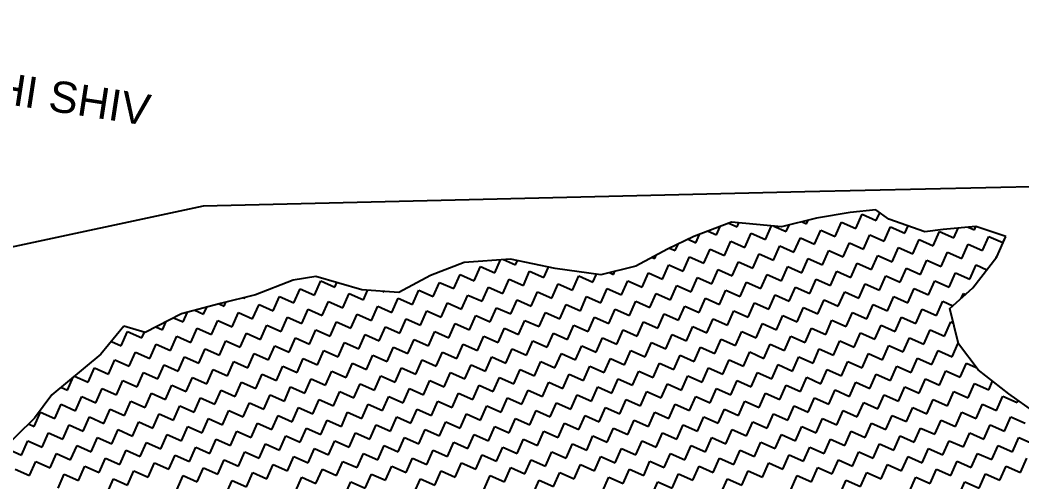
# Model space of a CAD drawing. Header units: metres. Extents: x 279553 to 281500, y 2029848 to 2031565.
# Drawn here: x 280305.1 to 280711.2, y 2031307.5 to 2031494.6 of the extents above; entities that cross this region are included whole.
import ezdxf

# ---------------------------------------------------------------- set-up
doc = ezdxf.new("R2010")
doc.units = ezdxf.units.M
doc.header["$MEASUREMENT"] = 0
for name, color, linetype in [('POLY_HATCH', 12, 'Continuous'), ('TEXT_MAPOUT', 7, 'Continuous'), ('V_BOUND_LINE', 7, 'Continuous')]:
    doc.layers.add(name, color=color, linetype=linetype)
doc.styles.get("Standard").update_dxf_attribs({"font": 'arial.ttf'})

msp = doc.modelspace()

# ---------------------------------------------------------------- linework, layer by layer
at = {"layer": 'POLY_HATCH'}
for p, q in [((280651.95, 2031417.69), (280641.65, 2031416.65)), ((280657.29, 2031413.91), (280651.95, 2031417.69)), ((280627.96, 2031414.3), (280613.75, 2031410.78)), ((280641.65, 2031416.65), (280627.96, 2031414.3)), ((280671.9, 2031408.82), (280657.29, 2031413.91)), ((280593.55, 2031412.74), (280578.3, 2031406.88)), ((280613.75, 2031410.78), (280593.55, 2031412.74)), ((280679.33, 2031409.74), (280671.9, 2031408.82)), ((280692.49, 2031410.91), (280679.33, 2031409.74)), ((280704.75, 2031406.87), (280692.49, 2031410.91)), ((280578.3, 2031406.88), (280567.61, 2031401.8)), ((280701.1, 2031398.66), (280704.75, 2031406.87)), ((280567.61, 2031401.8), (280554.7, 2031394.89)), ((280503.99, 2031397.76), (280485.09, 2031396.33)), ((280521.98, 2031393.98), (280503.99, 2031397.76)), ((280691.33, 2031386.15), (280701.1, 2031398.66)), ((280485.09, 2031396.33), (280471.53, 2031391.12)), ((280540.5, 2031391.38), (280521.98, 2031393.98)), ((280554.7, 2031394.89), (280540.5, 2031391.38)), ((280415.87, 2031389.17), (280400.62, 2031383.31)), ((280424.99, 2031390.74), (280415.87, 2031389.17)), ((280443.64, 2031385.26), (280424.99, 2031390.74)), ((280471.53, 2031391.12), (280458.63, 2031384.22)), ((280458.63, 2031384.22), (280443.64, 2031385.26)), ((280681.94, 2031377.68), (280691.33, 2031386.15)), ((280400.62, 2031383.31), (280386.41, 2031379.79)), ((280386.41, 2031379.79), (280370.51, 2031375.63)), ((280685.47, 2031363.47), (280681.94, 2031377.68)), ((280370.51, 2031375.63), (280355.91, 2031368.07)), ((280347.17, 2031370.55), (280337.92, 2031359.21)), ((280355.91, 2031368.07), (280347.17, 2031370.55)), ((280693.42, 2031352.92), (280685.47, 2031363.47)), ((280337.92, 2031359.21), (280317.98, 2031342.79)), ((280705.94, 2031343.14), (280693.42, 2031352.92)), ((280317.98, 2031342.79), (280310.94, 2031333.28)), ((280716.64, 2031335.58), (280705.94, 2031343.14)), ((280310.94, 2031333.28), (280296.09, 2031318.82))]:
    msp.add_line(p, q, dxfattribs=at)
at = {"layer": 'POLY_HATCH', "linetype": 'Continuous'}
for p, q in [((280623.96, 2031412.09), (280624.58, 2031413.46)), ((280643.85, 2031410.17), (280646.42, 2031415.94)), ((280646.42, 2031415.94), (280652.19, 2031413.38)), ((280652.19, 2031413.38), (280653.59, 2031416.52)), ((280587.4, 2031407.59), (280588.89, 2031410.95)), ((280592.38, 2031412.29), (280595.74, 2031410.8)), ((280595.74, 2031410.8), (280596.47, 2031412.46)), ((280607.28, 2031405.67), (280609.73, 2031411.17)), ((280610.67, 2031411.08), (280615.62, 2031408.88)), ((280615.62, 2031408.88), (280616.81, 2031411.54)), ((280622.2, 2031412.87), (280623.96, 2031412.09)), ((280627.17, 2031403.75), (280629.74, 2031409.52)), ((280629.74, 2031409.52), (280635.51, 2031406.96)), ((280635.51, 2031406.96), (280638.08, 2031412.73)), ((280638.08, 2031412.73), (280643.85, 2031410.17)), ((280655.4, 2031405.04), (280657.97, 2031410.81)), ((280657.97, 2031410.81), (280663.74, 2031408.24)), ((280663.74, 2031408.24), (280665.06, 2031411.2)), ((280683.63, 2031406.32), (280685.39, 2031410.27)), ((280689.48, 2031410.64), (280691.97, 2031409.53)), ((280691.97, 2031409.53), (280692.57, 2031410.88)), ((280575.95, 2031405.76), (280579.06, 2031404.39)), ((280579.06, 2031404.39), (280580.55, 2031407.75)), ((280584.04, 2031409.09), (280587.4, 2031407.59)), ((280598.95, 2031402.46), (280601.51, 2031408.24)), ((280601.51, 2031408.24), (280607.28, 2031405.67)), ((280618.83, 2031400.54), (280621.4, 2031406.31)), ((280621.4, 2031406.31), (280627.17, 2031403.75)), ((280647.06, 2031401.83), (280649.63, 2031407.6)), ((280649.63, 2031407.6), (280655.4, 2031405.04)), ((280666.95, 2031399.9), (280669.52, 2031405.68)), ((280669.52, 2031405.68), (280675.29, 2031403.11)), ((280675.29, 2031403.11), (280677.86, 2031408.89)), ((280677.86, 2031408.89), (280683.63, 2031406.32)), ((280695.18, 2031401.19), (280697.74, 2031406.96)), ((280697.74, 2031406.96), (280703.52, 2031404.4)), ((280703.52, 2031404.4), (280704.63, 2031406.9)), ((280568.43, 2031402.19), (280570.72, 2031401.18)), ((280570.72, 2031401.18), (280571.9, 2031403.84)), ((280582.27, 2031396.05), (280584.83, 2031401.82)), ((280584.83, 2031401.82), (280590.61, 2031399.25)), ((280590.61, 2031399.25), (280593.17, 2031405.03)), ((280593.17, 2031405.03), (280598.95, 2031402.46)), ((280610.49, 2031397.33), (280613.06, 2031403.11)), ((280613.06, 2031403.11), (280618.83, 2031400.54)), ((280630.38, 2031395.41), (280632.95, 2031401.18)), ((280632.95, 2031401.18), (280638.72, 2031398.62)), ((280638.72, 2031398.62), (280641.29, 2031404.39)), ((280641.29, 2031404.39), (280647.06, 2031401.83)), ((280658.61, 2031396.7), (280661.18, 2031402.47)), ((280661.18, 2031402.47), (280666.95, 2031399.9)), ((280686.84, 2031397.98), (280689.4, 2031403.76)), ((280689.4, 2031403.76), (280695.18, 2031401.19)), ((280497.58, 2031392.19), (280499.92, 2031397.46)), ((280501.08, 2031397.54), (280505.92, 2031395.4)), ((280505.92, 2031395.4), (280506.72, 2031397.19)), ((280561.32, 2031398.44), (280562.38, 2031397.97)), ((280562.38, 2031397.97), (280562.98, 2031399.32)), ((280573.93, 2031392.84), (280576.49, 2031398.61)), ((280576.49, 2031398.61), (280582.27, 2031396.05)), ((280602.15, 2031394.12), (280604.72, 2031399.9)), ((280604.72, 2031399.9), (280610.49, 2031397.33)), ((280622.04, 2031392.2), (280624.61, 2031397.97)), ((280624.61, 2031397.97), (280630.38, 2031395.41)), ((280650.27, 2031393.49), (280652.84, 2031399.26)), ((280652.84, 2031399.26), (280658.61, 2031396.7)), ((280670.16, 2031391.56), (280672.72, 2031397.34)), ((280672.72, 2031397.34), (280678.5, 2031394.77)), ((280678.5, 2031394.77), (280681.06, 2031400.55)), ((280681.06, 2031400.55), (280686.84, 2031397.98)), ((280700.79, 2031398.26), (280700.95, 2031398.62)), ((280700.95, 2031398.62), (280701.04, 2031398.58)), ((280489.24, 2031388.98), (280491.81, 2031394.75)), ((280491.81, 2031394.75), (280497.58, 2031392.19)), ((280517.47, 2031390.26), (280519.37, 2031394.53)), ((280565.59, 2031389.63), (280568.15, 2031395.4)), ((280568.15, 2031395.4), (280573.93, 2031392.84)), ((280585.47, 2031387.71), (280588.04, 2031393.48)), ((280588.04, 2031393.48), (280593.81, 2031390.91)), ((280593.81, 2031390.91), (280596.38, 2031396.69)), ((280596.38, 2031396.69), (280602.15, 2031394.12)), ((280613.7, 2031388.99), (280616.27, 2031394.77)), ((280616.27, 2031394.77), (280622.04, 2031392.2)), ((280641.93, 2031390.28), (280644.5, 2031396.05)), ((280644.5, 2031396.05), (280650.27, 2031393.49)), ((280661.82, 2031388.36), (280664.39, 2031394.13)), ((280664.39, 2031394.13), (280670.16, 2031391.56)), ((280690.05, 2031389.64), (280692.61, 2031395.42)), ((280692.61, 2031395.42), (280697.03, 2031393.45)), ((280424.44, 2031383.2), (280427.01, 2031388.97)), ((280427.01, 2031388.97), (280432.78, 2031386.41)), ((280480.9, 2031385.77), (280483.47, 2031391.54)), ((280483.47, 2031391.54), (280489.24, 2031388.98)), ((280500.79, 2031383.85), (280503.35, 2031389.62)), ((280503.35, 2031389.62), (280509.13, 2031387.06)), ((280509.13, 2031387.06), (280511.69, 2031392.83)), ((280511.69, 2031392.83), (280517.47, 2031390.26)), ((280529.02, 2031385.13), (280531.58, 2031390.91)), ((280531.58, 2031390.91), (280537.36, 2031388.34)), ((280537.36, 2031388.34), (280538.81, 2031391.61)), ((280544.09, 2031392.27), (280545.7, 2031391.55)), ((280545.7, 2031391.55), (280546.25, 2031392.8)), ((280548.91, 2031383.21), (280551.47, 2031388.98)), ((280551.47, 2031388.98), (280557.25, 2031386.42)), ((280557.25, 2031386.42), (280559.81, 2031392.19)), ((280559.81, 2031392.19), (280565.59, 2031389.63)), ((280577.13, 2031384.5), (280579.7, 2031390.27)), ((280579.7, 2031390.27), (280585.47, 2031387.71)), ((280605.36, 2031385.78), (280607.93, 2031391.56)), ((280607.93, 2031391.56), (280613.7, 2031388.99)), ((280625.25, 2031383.86), (280627.82, 2031389.63)), ((280627.82, 2031389.63), (280633.59, 2031387.07)), ((280633.59, 2031387.07), (280636.16, 2031392.84)), ((280636.16, 2031392.84), (280641.93, 2031390.28)), ((280653.48, 2031385.15), (280656.05, 2031390.92)), ((280656.05, 2031390.92), (280661.82, 2031388.36)), ((280673.37, 2031383.22), (280675.93, 2031389)), ((280675.93, 2031389), (280681.71, 2031386.43)), ((280681.71, 2031386.43), (280684.27, 2031392.21)), ((280684.27, 2031392.21), (280690.05, 2031389.64)), ((280416.1, 2031379.99), (280418.67, 2031385.76)), ((280418.67, 2031385.76), (280424.44, 2031383.2)), ((280432.78, 2031386.41), (280433.59, 2031388.21)), ((280444.33, 2031381.27), (280446.03, 2031385.09)), ((280464.22, 2031379.35), (280466.79, 2031385.13)), ((280466.79, 2031385.13), (280472.56, 2031382.56)), ((280472.56, 2031382.56), (280475.13, 2031388.33)), ((280475.13, 2031388.33), (280480.9, 2031385.77)), ((280492.45, 2031380.64), (280495.01, 2031386.41)), ((280495.01, 2031386.41), (280500.79, 2031383.85)), ((280520.68, 2031381.92), (280523.24, 2031387.7)), ((280523.24, 2031387.7), (280529.02, 2031385.13)), ((280540.57, 2031380), (280543.13, 2031385.78)), ((280543.13, 2031385.78), (280548.91, 2031383.21)), ((280568.79, 2031381.29), (280571.36, 2031387.06)), ((280571.36, 2031387.06), (280577.13, 2031384.5)), ((280588.68, 2031379.37), (280591.25, 2031385.14)), ((280591.25, 2031385.14), (280597.02, 2031382.57)), ((280597.02, 2031382.57), (280599.59, 2031388.35)), ((280599.59, 2031388.35), (280605.36, 2031385.78)), ((280616.91, 2031380.65), (280619.48, 2031386.43)), ((280619.48, 2031386.43), (280625.25, 2031383.86)), ((280645.14, 2031381.94), (280647.71, 2031387.71)), ((280647.71, 2031387.71), (280653.48, 2031385.15)), ((280665.03, 2031380.02), (280667.59, 2031385.79)), ((280667.59, 2031385.79), (280673.37, 2031383.22)), ((280395.77, 2031382.11), (280396.21, 2031381.91)), ((280396.21, 2031381.91), (280396.37, 2031382.26)), ((280407.76, 2031376.78), (280410.33, 2031382.55)), ((280410.33, 2031382.55), (280416.1, 2031379.99)), ((280435.99, 2031378.07), (280438.56, 2031383.84)), ((280438.56, 2031383.84), (280444.33, 2031381.27)), ((280452.27, 2031384.66), (280452.67, 2031384.48)), ((280452.67, 2031384.48), (280452.74, 2031384.63)), ((280455.88, 2031376.14), (280458.45, 2031381.92)), ((280458.45, 2031381.92), (280464.22, 2031379.35)), ((280484.11, 2031377.43), (280486.67, 2031383.2)), ((280486.67, 2031383.2), (280492.45, 2031380.64)), ((280504, 2031375.51), (280506.56, 2031381.28)), ((280506.56, 2031381.28), (280512.34, 2031378.72)), ((280512.34, 2031378.72), (280514.9, 2031384.49)), ((280514.9, 2031384.49), (280520.68, 2031381.92)), ((280532.23, 2031376.79), (280534.79, 2031382.57)), ((280534.79, 2031382.57), (280540.57, 2031380)), ((280560.45, 2031378.08), (280563.02, 2031383.85)), ((280563.02, 2031383.85), (280568.79, 2031381.29)), ((280580.34, 2031376.16), (280582.91, 2031381.93)), ((280582.91, 2031381.93), (280588.68, 2031379.37)), ((280608.57, 2031377.44), (280611.14, 2031383.22)), ((280611.14, 2031383.22), (280616.91, 2031380.65)), ((280628.46, 2031375.52), (280631.03, 2031381.3)), ((280631.03, 2031381.3), (280636.8, 2031378.73)), ((280636.8, 2031378.73), (280639.37, 2031384.5)), ((280639.37, 2031384.5), (280645.14, 2031381.94)), ((280656.69, 2031376.81), (280659.25, 2031382.58)), ((280659.25, 2031382.58), (280665.03, 2031380.02)), ((280686.6, 2031381.88), (280687.48, 2031383.87)), ((280687.48, 2031383.87), (280688.37, 2031383.47)), ((280376, 2031377.06), (280379.53, 2031375.49)), ((280379.53, 2031375.49), (280380.79, 2031378.32)), ((280385.79, 2031379.63), (280387.87, 2031378.7)), ((280387.87, 2031378.7), (280388.6, 2031380.34)), ((280399.42, 2031373.57), (280401.99, 2031379.34)), ((280401.99, 2031379.34), (280407.76, 2031376.78)), ((280419.31, 2031371.65), (280421.88, 2031377.42)), ((280421.88, 2031377.42), (280427.65, 2031374.86)), ((280427.65, 2031374.86), (280430.22, 2031380.63)), ((280430.22, 2031380.63), (280435.99, 2031378.07)), ((280447.54, 2031372.93), (280450.11, 2031378.71)), ((280450.11, 2031378.71), (280455.88, 2031376.14)), ((280467.43, 2031371.01), (280469.99, 2031376.79)), ((280469.99, 2031376.79), (280475.77, 2031374.22)), ((280475.77, 2031374.22), (280478.33, 2031379.99)), ((280478.33, 2031379.99), (280484.11, 2031377.43)), ((280495.66, 2031372.3), (280498.22, 2031378.07)), ((280498.22, 2031378.07), (280504, 2031375.51)), ((280523.89, 2031373.58), (280526.45, 2031379.36)), ((280526.45, 2031379.36), (280532.23, 2031376.79)), ((280543.77, 2031371.66), (280546.34, 2031377.44)), ((280546.34, 2031377.44), (280552.11, 2031374.87)), ((280552.11, 2031374.87), (280554.68, 2031380.65)), ((280554.68, 2031380.65), (280560.45, 2031378.08)), ((280572, 2031372.95), (280574.57, 2031378.72)), ((280574.57, 2031378.72), (280580.34, 2031376.16)), ((280591.89, 2031371.03), (280594.46, 2031376.8)), ((280594.46, 2031376.8), (280600.23, 2031374.23)), ((280600.23, 2031374.23), (280602.8, 2031380.01)), ((280602.8, 2031380.01), (280608.57, 2031377.44)), ((280620.12, 2031372.31), (280622.69, 2031378.09)), ((280622.69, 2031378.09), (280628.46, 2031375.52)), ((280648.35, 2031373.6), (280650.91, 2031379.37)), ((280650.91, 2031379.37), (280656.69, 2031376.81)), ((280668.24, 2031371.68), (280670.8, 2031377.45)), ((280670.8, 2031377.45), (280676.58, 2031374.88)), ((280676.58, 2031374.88), (280679.14, 2031380.66)), ((280679.14, 2031380.66), (280683.23, 2031378.84)), ((280367.35, 2031373.99), (280371.19, 2031372.28)), ((280371.19, 2031372.28), (280372.97, 2031376.27)), ((280382.74, 2031367.15), (280385.31, 2031372.93)), ((280385.31, 2031372.93), (280391.08, 2031370.36)), ((280391.08, 2031370.36), (280393.65, 2031376.14)), ((280393.65, 2031376.14), (280399.42, 2031373.57)), ((280410.97, 2031368.44), (280413.54, 2031374.21)), ((280413.54, 2031374.21), (280419.31, 2031371.65)), ((280439.2, 2031369.73), (280441.77, 2031375.5)), ((280441.77, 2031375.5), (280447.54, 2031372.93)), ((280459.09, 2031367.8), (280461.65, 2031373.58)), ((280461.65, 2031373.58), (280467.43, 2031371.01)), ((280487.32, 2031369.09), (280489.88, 2031374.86)), ((280489.88, 2031374.86), (280495.66, 2031372.3)), ((280507.21, 2031367.17), (280509.77, 2031372.94)), ((280509.77, 2031372.94), (280515.55, 2031370.38)), ((280515.55, 2031370.38), (280518.11, 2031376.15)), ((280518.11, 2031376.15), (280523.89, 2031373.58)), ((280535.43, 2031368.45), (280538, 2031374.23)), ((280538, 2031374.23), (280543.77, 2031371.66)), ((280563.66, 2031369.74), (280566.23, 2031375.51)), ((280566.23, 2031375.51), (280572, 2031372.95)), ((280583.55, 2031367.82), (280586.12, 2031373.59)), ((280586.12, 2031373.59), (280591.89, 2031371.03)), ((280611.78, 2031369.1), (280614.35, 2031374.88)), ((280614.35, 2031374.88), (280620.12, 2031372.31)), ((280631.67, 2031367.18), (280634.23, 2031372.96)), ((280634.23, 2031372.96), (280640.01, 2031370.39)), ((280640.01, 2031370.39), (280642.57, 2031376.16)), ((280642.57, 2031376.16), (280648.35, 2031373.6)), ((280659.9, 2031368.47), (280662.46, 2031374.24)), ((280662.46, 2031374.24), (280668.24, 2031371.68)), ((280360.16, 2031370.27), (280362.85, 2031369.08)), ((280362.85, 2031369.08), (280364.35, 2031372.44)), ((280374.4, 2031363.94), (280376.97, 2031369.72)), ((280376.97, 2031369.72), (280382.74, 2031367.15)), ((280402.63, 2031365.23), (280405.2, 2031371.01)), ((280405.2, 2031371.01), (280410.97, 2031368.44)), ((280422.52, 2031363.31), (280425.09, 2031369.08)), ((280425.09, 2031369.08), (280430.86, 2031366.52)), ((280430.86, 2031366.52), (280433.43, 2031372.29)), ((280433.43, 2031372.29), (280439.2, 2031369.73)), ((280450.75, 2031364.59), (280453.31, 2031370.37)), ((280453.31, 2031370.37), (280459.09, 2031367.8)), ((280478.98, 2031365.88), (280481.54, 2031371.66)), ((280481.54, 2031371.66), (280487.32, 2031369.09)), ((280498.87, 2031363.96), (280501.43, 2031369.73)), ((280501.43, 2031369.73), (280507.21, 2031367.17)), ((280527.09, 2031365.24), (280529.66, 2031371.02)), ((280529.66, 2031371.02), (280535.43, 2031368.45)), ((280546.98, 2031363.32), (280549.55, 2031369.1)), ((280549.55, 2031369.1), (280555.32, 2031366.53)), ((280555.32, 2031366.53), (280557.89, 2031372.31)), ((280557.89, 2031372.31), (280563.66, 2031369.74)), ((280575.21, 2031364.61), (280577.78, 2031370.38)), ((280577.78, 2031370.38), (280583.55, 2031367.82)), ((280603.44, 2031365.89), (280606.01, 2031371.67)), ((280606.01, 2031371.67), (280611.78, 2031369.1)), ((280623.33, 2031363.97), (280625.89, 2031369.75)), ((280625.89, 2031369.75), (280631.67, 2031367.18)), ((280651.56, 2031365.26), (280654.12, 2031371.03)), ((280654.12, 2031371.03), (280659.9, 2031368.47)), ((280671.45, 2031363.34), (280674.01, 2031369.11)), ((280674.01, 2031369.11), (280679.79, 2031366.54)), ((280679.79, 2031366.54), (280682.35, 2031372.32)), ((280682.35, 2031372.32), (280683.39, 2031371.86)), ((280342.18, 2031364.43), (280346.17, 2031362.66)), ((280346.17, 2031362.66), (280348.74, 2031368.43)), ((280348.74, 2031368.43), (280354.51, 2031365.87)), ((280354.51, 2031365.87), (280355.54, 2031368.17)), ((280366.06, 2031360.74), (280368.63, 2031366.51)), ((280368.63, 2031366.51), (280374.4, 2031363.94)), ((280385.95, 2031358.81), (280388.52, 2031364.59)), ((280388.52, 2031364.59), (280394.29, 2031362.02)), ((280394.29, 2031362.02), (280396.86, 2031367.8)), ((280396.86, 2031367.8), (280402.63, 2031365.23)), ((280414.18, 2031360.1), (280416.75, 2031365.87)), ((280416.75, 2031365.87), (280422.52, 2031363.31)), ((280442.41, 2031361.39), (280444.97, 2031367.16)), ((280444.97, 2031367.16), (280450.75, 2031364.59)), ((280462.3, 2031359.46), (280464.86, 2031365.24)), ((280464.86, 2031365.24), (280470.64, 2031362.67)), ((280470.64, 2031362.67), (280473.2, 2031368.45)), ((280473.2, 2031368.45), (280478.98, 2031365.88)), ((280490.53, 2031360.75), (280493.09, 2031366.52)), ((280493.09, 2031366.52), (280498.87, 2031363.96)), ((280510.41, 2031358.83), (280512.98, 2031364.6)), ((280512.98, 2031364.6), (280518.75, 2031362.04)), ((280518.75, 2031362.04), (280521.32, 2031367.81)), ((280521.32, 2031367.81), (280527.09, 2031365.24)), ((280538.64, 2031360.11), (280541.21, 2031365.89)), ((280541.21, 2031365.89), (280546.98, 2031363.32)), ((280566.87, 2031361.4), (280569.44, 2031367.17)), ((280569.44, 2031367.17), (280575.21, 2031364.61)), ((280586.76, 2031359.48), (280589.33, 2031365.25)), ((280589.33, 2031365.25), (280595.1, 2031362.69)), ((280595.1, 2031362.69), (280597.67, 2031368.46)), ((280597.67, 2031368.46), (280603.44, 2031365.89)), ((280614.99, 2031360.76), (280617.55, 2031366.54)), ((280617.55, 2031366.54), (280623.33, 2031363.97)), ((280634.88, 2031358.84), (280637.44, 2031364.62)), ((280637.44, 2031364.62), (280643.22, 2031362.05)), ((280643.22, 2031362.05), (280645.78, 2031367.82)), ((280645.78, 2031367.82), (280651.56, 2031365.26)), ((280663.11, 2031360.13), (280665.67, 2031365.9)), ((280665.67, 2031365.9), (280671.45, 2031363.34)), ((280357.72, 2031357.53), (280360.29, 2031363.3)), ((280360.29, 2031363.3), (280366.06, 2031360.74)), ((280377.61, 2031355.6), (280380.18, 2031361.38)), ((280380.18, 2031361.38), (280385.95, 2031358.81)), ((280405.84, 2031356.89), (280408.41, 2031362.67)), ((280408.41, 2031362.67), (280414.18, 2031360.1)), ((280425.73, 2031354.97), (280428.29, 2031360.74)), ((280428.29, 2031360.74), (280434.07, 2031358.18)), ((280434.07, 2031358.18), (280436.63, 2031363.95)), ((280436.63, 2031363.95), (280442.41, 2031361.39)), ((280453.96, 2031356.25), (280456.52, 2031362.03)), ((280456.52, 2031362.03), (280462.3, 2031359.46)), ((280482.19, 2031357.54), (280484.75, 2031363.32)), ((280484.75, 2031363.32), (280490.53, 2031360.75)), ((280502.07, 2031355.62), (280504.64, 2031361.39)), ((280504.64, 2031361.39), (280510.41, 2031358.83)), ((280530.3, 2031356.9), (280532.87, 2031362.68)), ((280532.87, 2031362.68), (280538.64, 2031360.11)), ((280550.19, 2031354.98), (280552.76, 2031360.76)), ((280552.76, 2031360.76), (280558.53, 2031358.19)), ((280558.53, 2031358.19), (280561.1, 2031363.97)), ((280561.1, 2031363.97), (280566.87, 2031361.4)), ((280578.42, 2031356.27), (280580.99, 2031362.04)), ((280580.99, 2031362.04), (280586.76, 2031359.48)), ((280606.65, 2031357.55), (280609.21, 2031363.33)), ((280609.21, 2031363.33), (280614.99, 2031360.76)), ((280626.54, 2031355.63), (280629.1, 2031361.41)), ((280629.1, 2031361.41), (280634.88, 2031358.84)), ((280654.77, 2031356.92), (280657.33, 2031362.69)), ((280657.33, 2031362.69), (280663.11, 2031360.13)), ((280674.65, 2031355), (280677.22, 2031360.77)), ((280677.22, 2031360.77), (280682.99, 2031358.2)), ((280682.99, 2031358.2), (280685.42, 2031363.67)), ((280341.04, 2031351.11), (280343.61, 2031356.88)), ((280343.61, 2031356.88), (280349.38, 2031354.32)), ((280349.38, 2031354.32), (280351.95, 2031360.09)), ((280351.95, 2031360.09), (280357.72, 2031357.53)), ((280369.27, 2031352.4), (280371.84, 2031358.17)), ((280371.84, 2031358.17), (280377.61, 2031355.6)), ((280397.5, 2031353.68), (280400.07, 2031359.46)), ((280400.07, 2031359.46), (280405.84, 2031356.89)), ((280417.39, 2031351.76), (280419.95, 2031357.53)), ((280419.95, 2031357.53), (280425.73, 2031354.97)), ((280445.62, 2031353.05), (280448.18, 2031358.82)), ((280448.18, 2031358.82), (280453.96, 2031356.25)), ((280465.51, 2031351.12), (280468.07, 2031356.9)), ((280468.07, 2031356.9), (280473.85, 2031354.33)), ((280473.85, 2031354.33), (280476.41, 2031360.11)), ((280476.41, 2031360.11), (280482.19, 2031357.54)), ((280493.73, 2031352.41), (280496.3, 2031358.18)), ((280496.3, 2031358.18), (280502.07, 2031355.62)), ((280521.96, 2031353.7), (280524.53, 2031359.47)), ((280524.53, 2031359.47), (280530.3, 2031356.9)), ((280541.85, 2031351.77), (280544.42, 2031357.55)), ((280544.42, 2031357.55), (280550.19, 2031354.98)), ((280570.08, 2031353.06), (280572.65, 2031358.83)), ((280572.65, 2031358.83), (280578.42, 2031356.27)), ((280589.97, 2031351.14), (280592.53, 2031356.91)), ((280592.53, 2031356.91), (280598.31, 2031354.35)), ((280598.31, 2031354.35), (280600.87, 2031360.12)), ((280600.87, 2031360.12), (280606.65, 2031357.55)), ((280618.2, 2031352.42), (280620.76, 2031358.2)), ((280620.76, 2031358.2), (280626.54, 2031355.63)), ((280646.43, 2031353.71), (280648.99, 2031359.48)), ((280648.99, 2031359.48), (280654.77, 2031356.92)), ((280666.31, 2031351.79), (280668.88, 2031357.56)), ((280668.88, 2031357.56), (280674.65, 2031355)), ((280332.7, 2031347.9), (280335.27, 2031353.68)), ((280335.27, 2031353.68), (280341.04, 2031351.11)), ((280360.93, 2031349.19), (280363.5, 2031354.96)), ((280363.5, 2031354.96), (280369.27, 2031352.4)), ((280380.82, 2031347.26), (280383.39, 2031353.04)), ((280383.39, 2031353.04), (280389.16, 2031350.47)), ((280389.16, 2031350.47), (280391.73, 2031356.25)), ((280391.73, 2031356.25), (280397.5, 2031353.68)), ((280409.05, 2031348.55), (280411.61, 2031354.33)), ((280411.61, 2031354.33), (280417.39, 2031351.76)), ((280428.94, 2031346.63), (280431.5, 2031352.4)), ((280431.5, 2031352.4), (280437.28, 2031349.84)), ((280437.28, 2031349.84), (280439.84, 2031355.61)), ((280439.84, 2031355.61), (280445.62, 2031353.05)), ((280457.17, 2031347.91), (280459.73, 2031353.69)), ((280459.73, 2031353.69), (280465.51, 2031351.12)), ((280485.39, 2031349.2), (280487.96, 2031354.98)), ((280487.96, 2031354.98), (280493.73, 2031352.41)), ((280505.28, 2031347.28), (280507.85, 2031353.05)), ((280507.85, 2031353.05), (280513.62, 2031350.49)), ((280513.62, 2031350.49), (280516.19, 2031356.26)), ((280516.19, 2031356.26), (280521.96, 2031353.7)), ((280533.51, 2031348.56), (280536.08, 2031354.34)), ((280536.08, 2031354.34), (280541.85, 2031351.77)), ((280553.4, 2031346.64), (280555.97, 2031352.42)), ((280555.97, 2031352.42), (280561.74, 2031349.85)), ((280561.74, 2031349.85), (280564.31, 2031355.63)), ((280564.31, 2031355.63), (280570.08, 2031353.06)), ((280581.63, 2031347.93), (280584.19, 2031353.7)), ((280584.19, 2031353.7), (280589.97, 2031351.14)), ((280609.86, 2031349.21), (280612.42, 2031354.99)), ((280612.42, 2031354.99), (280618.2, 2031352.42)), ((280629.75, 2031347.29), (280632.31, 2031353.07)), ((280632.31, 2031353.07), (280638.09, 2031350.5)), ((280638.09, 2031350.5), (280640.65, 2031356.28)), ((280640.65, 2031356.28), (280646.43, 2031353.71)), ((280657.97, 2031348.58), (280660.54, 2031354.35)), ((280660.54, 2031354.35), (280666.31, 2031351.79)), ((280677.86, 2031346.66), (280680.43, 2031352.43)), ((280680.43, 2031352.43), (280686.2, 2031349.86)), ((280686.2, 2031349.86), (280688.77, 2031355.64)), ((280688.77, 2031355.64), (280692.68, 2031353.9)), ((280324.36, 2031344.69), (280326.72, 2031349.98)), ((280327.17, 2031350.36), (280332.7, 2031347.9)), ((280344.25, 2031342.77), (280346.82, 2031348.54)), ((280346.82, 2031348.54), (280352.59, 2031345.98)), ((280352.59, 2031345.98), (280355.16, 2031351.75)), ((280355.16, 2031351.75), (280360.93, 2031349.19)), ((280372.48, 2031344.06), (280375.05, 2031349.83)), ((280375.05, 2031349.83), (280380.82, 2031347.26)), ((280400.71, 2031345.34), (280403.27, 2031351.12)), ((280403.27, 2031351.12), (280409.05, 2031348.55)), ((280420.6, 2031343.42), (280423.16, 2031349.19)), ((280423.16, 2031349.19), (280428.94, 2031346.63)), ((280448.83, 2031344.71), (280451.39, 2031350.48)), ((280451.39, 2031350.48), (280457.17, 2031347.91)), ((280468.71, 2031342.78), (280471.28, 2031348.56)), ((280471.28, 2031348.56), (280477.05, 2031345.99)), ((280477.05, 2031345.99), (280479.62, 2031351.77)), ((280479.62, 2031351.77), (280485.39, 2031349.2)), ((280496.94, 2031344.07), (280499.51, 2031349.84)), ((280499.51, 2031349.84), (280505.28, 2031347.28)), ((280525.17, 2031345.36), (280527.74, 2031351.13)), ((280527.74, 2031351.13), (280533.51, 2031348.56)), ((280545.06, 2031343.43), (280547.63, 2031349.21)), ((280547.63, 2031349.21), (280553.4, 2031346.64)), ((280573.29, 2031344.72), (280575.85, 2031350.49)), ((280575.85, 2031350.49), (280581.63, 2031347.93)), ((280593.18, 2031342.8), (280595.74, 2031348.57)), ((280595.74, 2031348.57), (280601.52, 2031346.01)), ((280601.52, 2031346.01), (280604.08, 2031351.78)), ((280604.08, 2031351.78), (280609.86, 2031349.21)), ((280621.41, 2031344.08), (280623.97, 2031349.86)), ((280623.97, 2031349.86), (280629.75, 2031347.29)), ((280649.63, 2031345.37), (280652.2, 2031351.14)), ((280652.2, 2031351.14), (280657.97, 2031348.58)), ((280669.52, 2031343.45), (280672.09, 2031349.22)), ((280672.09, 2031349.22), (280677.86, 2031346.66)), ((280697.75, 2031344.73), (280699.34, 2031348.3)), ((280321.72, 2031345.87), (280324.36, 2031344.69)), ((280335.91, 2031339.56), (280338.48, 2031345.34)), ((280338.48, 2031345.34), (280344.25, 2031342.77)), ((280364.14, 2031340.85), (280366.71, 2031346.62)), ((280366.71, 2031346.62), (280372.48, 2031344.06)), ((280384.03, 2031338.92), (280386.6, 2031344.7)), ((280386.6, 2031344.7), (280392.37, 2031342.13)), ((280392.37, 2031342.13), (280394.94, 2031347.91)), ((280394.94, 2031347.91), (280400.71, 2031345.34)), ((280412.26, 2031340.21), (280414.82, 2031345.99)), ((280414.82, 2031345.99), (280420.6, 2031343.42)), ((280440.49, 2031341.5), (280443.05, 2031347.27)), ((280443.05, 2031347.27), (280448.83, 2031344.71)), ((280460.38, 2031339.57), (280462.94, 2031345.35)), ((280462.94, 2031345.35), (280468.71, 2031342.78)), ((280488.6, 2031340.86), (280491.17, 2031346.64)), ((280491.17, 2031346.64), (280496.94, 2031344.07)), ((280508.49, 2031338.94), (280511.06, 2031344.71)), ((280511.06, 2031344.71), (280516.83, 2031342.15)), ((280516.83, 2031342.15), (280519.4, 2031347.92)), ((280519.4, 2031347.92), (280525.17, 2031345.36)), ((280536.72, 2031340.22), (280539.29, 2031346)), ((280539.29, 2031346), (280545.06, 2031343.43)), ((280564.95, 2031341.51), (280567.51, 2031347.29)), ((280567.51, 2031347.29), (280573.29, 2031344.72)), ((280584.84, 2031339.59), (280587.4, 2031345.36)), ((280587.4, 2031345.36), (280593.18, 2031342.8)), ((280613.07, 2031340.87), (280615.63, 2031346.65)), ((280615.63, 2031346.65), (280621.41, 2031344.08)), ((280632.95, 2031338.95), (280635.52, 2031344.73)), ((280635.52, 2031344.73), (280641.29, 2031342.16)), ((280641.29, 2031342.16), (280643.86, 2031347.94)), ((280643.86, 2031347.94), (280649.63, 2031345.37)), ((280661.18, 2031340.24), (280663.75, 2031346.01)), ((280663.75, 2031346.01), (280669.52, 2031343.45)), ((280689.41, 2031341.52), (280691.98, 2031347.3)), ((280691.98, 2031347.3), (280697.75, 2031344.73)), ((280327.57, 2031336.35), (280330.14, 2031342.13)), ((280330.14, 2031342.13), (280335.91, 2031339.56)), ((280347.46, 2031334.43), (280350.03, 2031340.2)), ((280350.03, 2031340.2), (280355.8, 2031337.64)), ((280355.8, 2031337.64), (280358.37, 2031343.41)), ((280358.37, 2031343.41), (280364.14, 2031340.85)), ((280375.69, 2031335.72), (280378.26, 2031341.49)), ((280378.26, 2031341.49), (280384.03, 2031338.92)), ((280403.92, 2031337), (280406.48, 2031342.78)), ((280406.48, 2031342.78), (280412.26, 2031340.21)), ((280423.81, 2031335.08), (280426.37, 2031340.85)), ((280426.37, 2031340.85), (280432.15, 2031338.29)), ((280432.15, 2031338.29), (280434.71, 2031344.06)), ((280434.71, 2031344.06), (280440.49, 2031341.5)), ((280452.04, 2031336.37), (280454.6, 2031342.14)), ((280454.6, 2031342.14), (280460.38, 2031339.57)), ((280471.92, 2031334.44), (280474.49, 2031340.22)), ((280474.49, 2031340.22), (280480.26, 2031337.65)), ((280480.26, 2031337.65), (280482.83, 2031343.43)), ((280482.83, 2031343.43), (280488.6, 2031340.86)), ((280500.15, 2031335.73), (280502.72, 2031341.5)), ((280502.72, 2031341.5), (280508.49, 2031338.94)), ((280528.38, 2031337.02), (280530.95, 2031342.79)), ((280530.95, 2031342.79), (280536.72, 2031340.22)), ((280548.27, 2031335.09), (280550.83, 2031340.87)), ((280550.83, 2031340.87), (280556.61, 2031338.3)), ((280556.61, 2031338.3), (280559.17, 2031344.08)), ((280559.17, 2031344.08), (280564.95, 2031341.51)), ((280576.5, 2031336.38), (280579.06, 2031342.15)), ((280579.06, 2031342.15), (280584.84, 2031339.59)), ((280596.39, 2031334.46), (280598.95, 2031340.23)), ((280598.95, 2031340.23), (280604.73, 2031337.67)), ((280604.73, 2031337.67), (280607.29, 2031343.44)), ((280607.29, 2031343.44), (280613.07, 2031340.87)), ((280624.61, 2031335.74), (280627.18, 2031341.52)), ((280627.18, 2031341.52), (280632.95, 2031338.95)), ((280652.84, 2031337.03), (280655.41, 2031342.8)), ((280655.41, 2031342.8), (280661.18, 2031340.24)), ((280672.73, 2031335.11), (280675.3, 2031340.88)), ((280675.3, 2031340.88), (280681.07, 2031338.32)), ((280681.07, 2031338.32), (280683.64, 2031344.09)), ((280683.64, 2031344.09), (280689.41, 2031341.52)), ((280700.96, 2031336.39), (280703.53, 2031342.17)), ((280703.53, 2031342.17), (280709.3, 2031339.6)), ((280709.3, 2031339.6), (280709.69, 2031340.49)), ((280319.23, 2031333.14), (280321.8, 2031338.92)), ((280321.8, 2031338.92), (280327.57, 2031336.35)), ((280339.12, 2031331.22), (280341.69, 2031337)), ((280341.69, 2031337), (280347.46, 2031334.43)), ((280367.35, 2031332.51), (280369.92, 2031338.28)), ((280369.92, 2031338.28), (280375.69, 2031335.72)), ((280387.24, 2031330.58), (280389.8, 2031336.36)), ((280389.8, 2031336.36), (280395.58, 2031333.79)), ((280395.58, 2031333.79), (280398.14, 2031339.57)), ((280398.14, 2031339.57), (280403.92, 2031337)), ((280415.47, 2031331.87), (280418.03, 2031337.65)), ((280418.03, 2031337.65), (280423.81, 2031335.08)), ((280443.7, 2031333.16), (280446.26, 2031338.93)), ((280446.26, 2031338.93), (280452.04, 2031336.37)), ((280463.58, 2031331.23), (280466.15, 2031337.01)), ((280466.15, 2031337.01), (280471.92, 2031334.44)), ((280491.81, 2031332.52), (280494.38, 2031338.3)), ((280494.38, 2031338.3), (280500.15, 2031335.73)), ((280511.7, 2031330.6), (280514.27, 2031336.37)), ((280514.27, 2031336.37), (280520.04, 2031333.81)), ((280520.04, 2031333.81), (280522.61, 2031339.58)), ((280522.61, 2031339.58), (280528.38, 2031337.02)), ((280539.93, 2031331.88), (280542.49, 2031337.66)), ((280542.49, 2031337.66), (280548.27, 2031335.09)), ((280568.16, 2031333.17), (280570.72, 2031338.95)), ((280570.72, 2031338.95), (280576.5, 2031336.38)), ((280588.05, 2031331.25), (280590.61, 2031337.02)), ((280590.61, 2031337.02), (280596.39, 2031334.46)), ((280616.27, 2031332.53), (280618.84, 2031338.31)), ((280618.84, 2031338.31), (280624.61, 2031335.74)), ((280636.16, 2031330.61), (280638.73, 2031336.39)), ((280638.73, 2031336.39), (280644.5, 2031333.82)), ((280644.5, 2031333.82), (280647.07, 2031339.6)), ((280647.07, 2031339.6), (280652.84, 2031337.03)), ((280664.39, 2031331.9), (280666.96, 2031337.67)), ((280666.96, 2031337.67), (280672.73, 2031335.11)), ((280692.62, 2031333.18), (280695.19, 2031338.96)), ((280695.19, 2031338.96), (280700.96, 2031336.39)), ((280310.89, 2031329.93), (280313.46, 2031335.71)), ((280313.46, 2031335.71), (280319.23, 2031333.14)), ((280330.78, 2031328.01), (280333.35, 2031333.79)), ((280333.35, 2031333.79), (280339.12, 2031331.22)), ((280359.01, 2031329.3), (280361.58, 2031335.07)), ((280361.58, 2031335.07), (280367.35, 2031332.51)), ((280378.9, 2031327.38), (280381.46, 2031333.15)), ((280381.46, 2031333.15), (280387.24, 2031330.58)), ((280407.13, 2031328.66), (280409.69, 2031334.44)), ((280409.69, 2031334.44), (280415.47, 2031331.87)), ((280427.02, 2031326.74), (280429.58, 2031332.51)), ((280429.58, 2031332.51), (280435.36, 2031329.95)), ((280435.36, 2031329.95), (280437.92, 2031335.72)), ((280437.92, 2031335.72), (280443.7, 2031333.16)), ((280455.24, 2031328.03), (280457.81, 2031333.8)), ((280457.81, 2031333.8), (280463.58, 2031331.23)), ((280483.47, 2031329.31), (280486.04, 2031335.09)), ((280486.04, 2031335.09), (280491.81, 2031332.52)), ((280503.36, 2031327.39), (280505.93, 2031333.16)), ((280505.93, 2031333.16), (280511.7, 2031330.6)), ((280531.59, 2031328.68), (280534.16, 2031334.45)), ((280534.16, 2031334.45), (280539.93, 2031331.88)), ((280551.48, 2031326.75), (280554.04, 2031332.53)), ((280554.04, 2031332.53), (280559.82, 2031329.96)), ((280559.82, 2031329.96), (280562.38, 2031335.74)), ((280562.38, 2031335.74), (280568.16, 2031333.17)), ((280579.71, 2031328.04), (280582.27, 2031333.81)), ((280582.27, 2031333.81), (280588.05, 2031331.25)), ((280607.93, 2031329.33), (280610.5, 2031335.1)), ((280610.5, 2031335.1), (280616.27, 2031332.53)), ((280627.82, 2031327.4), (280630.39, 2031333.18)), ((280630.39, 2031333.18), (280636.16, 2031330.61)), ((280656.05, 2031328.69), (280658.62, 2031334.46)), ((280658.62, 2031334.46), (280664.39, 2031331.9)), ((280675.94, 2031326.77), (280678.51, 2031332.54)), ((280678.51, 2031332.54), (280684.28, 2031329.98)), ((280684.28, 2031329.98), (280686.85, 2031335.75)), ((280686.85, 2031335.75), (280692.62, 2031333.18)), ((280704.17, 2031328.05), (280706.73, 2031333.83)), ((280706.73, 2031333.83), (280712.51, 2031331.26)), ((280308.57, 2031330.97), (280310.89, 2031329.93)), ((280322.44, 2031324.8), (280325.01, 2031330.58)), ((280325.01, 2031330.58), (280330.78, 2031328.01)), ((280342.33, 2031322.88), (280344.9, 2031328.66)), ((280344.9, 2031328.66), (280350.67, 2031326.09)), ((280350.67, 2031326.09), (280353.24, 2031331.86)), ((280353.24, 2031331.86), (280359.01, 2031329.3)), ((280370.56, 2031324.17), (280373.12, 2031329.94)), ((280373.12, 2031329.94), (280378.9, 2031327.38)), ((280390.45, 2031322.24), (280393.01, 2031328.02)), ((280393.01, 2031328.02), (280398.79, 2031325.45)), ((280398.79, 2031325.45), (280401.35, 2031331.23)), ((280401.35, 2031331.23), (280407.13, 2031328.66)), ((280418.68, 2031323.53), (280421.24, 2031329.31)), ((280421.24, 2031329.31), (280427.02, 2031326.74)), ((280446.9, 2031324.82), (280449.47, 2031330.59)), ((280449.47, 2031330.59), (280455.24, 2031328.03)), ((280466.79, 2031322.89), (280469.36, 2031328.67)), ((280469.36, 2031328.67), (280475.13, 2031326.1)), ((280475.13, 2031326.1), (280477.7, 2031331.88)), ((280477.7, 2031331.88), (280483.47, 2031329.31)), ((280495.02, 2031324.18), (280497.59, 2031329.96)), ((280497.59, 2031329.96), (280503.36, 2031327.39)), ((280514.91, 2031322.26), (280517.48, 2031328.03)), ((280517.48, 2031328.03), (280523.25, 2031325.47)), ((280523.25, 2031325.47), (280525.82, 2031331.24)), ((280525.82, 2031331.24), (280531.59, 2031328.68)), ((280543.14, 2031323.54), (280545.7, 2031329.32)), ((280545.7, 2031329.32), (280551.48, 2031326.75)), ((280571.37, 2031324.83), (280573.93, 2031330.61)), ((280573.93, 2031330.61), (280579.71, 2031328.04)), ((280591.26, 2031322.91), (280593.82, 2031328.68)), ((280593.82, 2031328.68), (280599.6, 2031326.12)), ((280599.6, 2031326.12), (280602.16, 2031331.89)), ((280602.16, 2031331.89), (280607.93, 2031329.33)), ((280619.48, 2031324.19), (280622.05, 2031329.97)), ((280622.05, 2031329.97), (280627.82, 2031327.4)), ((280639.37, 2031322.27), (280641.94, 2031328.05)), ((280641.94, 2031328.05), (280647.71, 2031325.48)), ((280647.71, 2031325.48), (280650.28, 2031331.26)), ((280650.28, 2031331.26), (280656.05, 2031328.69)), ((280667.6, 2031323.56), (280670.17, 2031329.33)), ((280670.17, 2031329.33), (280675.94, 2031326.77)), ((280695.83, 2031324.84), (280698.39, 2031330.62)), ((280698.39, 2031330.62), (280704.17, 2031328.05)), ((280305.76, 2031318.39), (280308.33, 2031324.16)), ((280308.33, 2031324.16), (280314.1, 2031321.59)), ((280314.1, 2031321.59), (280316.67, 2031327.37)), ((280316.67, 2031327.37), (280322.44, 2031324.8)), ((280333.99, 2031319.67), (280336.56, 2031325.45)), ((280336.56, 2031325.45), (280342.33, 2031322.88)), ((280362.22, 2031320.96), (280364.78, 2031326.73)), ((280364.78, 2031326.73), (280370.56, 2031324.17)), ((280382.11, 2031319.04), (280384.67, 2031324.81)), ((280384.67, 2031324.81), (280390.45, 2031322.24)), ((280410.34, 2031320.32), (280412.9, 2031326.1)), ((280412.9, 2031326.1), (280418.68, 2031323.53)), ((280430.22, 2031318.4), (280432.79, 2031324.17)), ((280432.79, 2031324.17), (280438.56, 2031321.61)), ((280438.56, 2031321.61), (280441.13, 2031327.38)), ((280441.13, 2031327.38), (280446.9, 2031324.82)), ((280458.45, 2031319.69), (280461.02, 2031325.46)), ((280461.02, 2031325.46), (280466.79, 2031322.89)), ((280486.68, 2031320.97), (280489.25, 2031326.75)), ((280489.25, 2031326.75), (280495.02, 2031324.18)), ((280506.57, 2031319.05), (280509.14, 2031324.82)), ((280509.14, 2031324.82), (280514.91, 2031322.26)), ((280534.8, 2031320.34), (280537.36, 2031326.11)), ((280537.36, 2031326.11), (280543.14, 2031323.54)), ((280554.69, 2031318.41), (280557.25, 2031324.19)), ((280557.25, 2031324.19), (280563.03, 2031321.62)), ((280563.03, 2031321.62), (280565.59, 2031327.4)), ((280565.59, 2031327.4), (280571.37, 2031324.83)), ((280582.92, 2031319.7), (280585.48, 2031325.47)), ((280585.48, 2031325.47), (280591.26, 2031322.91)), ((280611.14, 2031320.99), (280613.71, 2031326.76)), ((280613.71, 2031326.76), (280619.48, 2031324.19)), ((280631.03, 2031319.06), (280633.6, 2031324.84)), ((280633.6, 2031324.84), (280639.37, 2031322.27)), ((280659.26, 2031320.35), (280661.83, 2031326.12)), ((280661.83, 2031326.12), (280667.6, 2031323.56)), ((280679.15, 2031318.43), (280681.71, 2031324.2)), ((280681.71, 2031324.2), (280687.49, 2031321.64)), ((280687.49, 2031321.64), (280690.05, 2031327.41)), ((280690.05, 2031327.41), (280695.83, 2031324.84)), ((280707.38, 2031319.71), (280709.94, 2031325.49)), ((280709.94, 2031325.49), (280715.72, 2031322.92)), ((280299.99, 2031320.95), (280305.76, 2031318.39)), ((280325.65, 2031316.46), (280328.22, 2031322.24)), ((280328.22, 2031322.24), (280333.99, 2031319.67)), ((280345.54, 2031314.54), (280348.1, 2031320.32)), ((280348.1, 2031320.32), (280353.88, 2031317.75)), ((280353.88, 2031317.75), (280356.44, 2031323.52)), ((280356.44, 2031323.52), (280362.22, 2031320.96)), ((280373.77, 2031315.83), (280376.33, 2031321.6)), ((280376.33, 2031321.6), (280382.11, 2031319.04)), ((280402, 2031317.11), (280404.56, 2031322.89)), ((280404.56, 2031322.89), (280410.34, 2031320.32)), ((280421.88, 2031315.19), (280424.45, 2031320.97)), ((280424.45, 2031320.97), (280430.22, 2031318.4)), ((280450.11, 2031316.48), (280452.68, 2031322.25)), ((280452.68, 2031322.25), (280458.45, 2031319.69)), ((280470, 2031314.55), (280472.57, 2031320.33)), ((280472.57, 2031320.33), (280478.34, 2031317.76)), ((280478.34, 2031317.76), (280480.91, 2031323.54)), ((280480.91, 2031323.54), (280486.68, 2031320.97)), ((280498.23, 2031315.84), (280500.8, 2031321.62)), ((280500.8, 2031321.62), (280506.57, 2031319.05)), ((280526.46, 2031317.13), (280529.02, 2031322.9)), ((280529.02, 2031322.9), (280534.8, 2031320.34)), ((280546.35, 2031315.21), (280548.91, 2031320.98)), ((280548.91, 2031320.98), (280554.69, 2031318.41)), ((280574.58, 2031316.49), (280577.14, 2031322.27)), ((280577.14, 2031322.27), (280582.92, 2031319.7)), ((280594.46, 2031314.57), (280597.03, 2031320.34)), ((280597.03, 2031320.34), (280602.8, 2031317.78)), ((280602.8, 2031317.78), (280605.37, 2031323.55)), ((280605.37, 2031323.55), (280611.14, 2031320.99)), ((280622.69, 2031315.86), (280625.26, 2031321.63)), ((280625.26, 2031321.63), (280631.03, 2031319.06)), ((280650.92, 2031317.14), (280653.49, 2031322.92)), ((280653.49, 2031322.92), (280659.26, 2031320.35)), ((280670.81, 2031315.22), (280673.37, 2031320.99)), ((280673.37, 2031320.99), (280679.15, 2031318.43)), ((280699.04, 2031316.51), (280701.6, 2031322.28)), ((280701.6, 2031322.28), (280707.38, 2031319.71)), ((280308.97, 2031310.05), (280311.54, 2031315.82)), ((280311.54, 2031315.82), (280317.31, 2031313.25)), ((280317.31, 2031313.25), (280319.88, 2031319.03)), ((280319.88, 2031319.03), (280325.65, 2031316.46)), ((280337.2, 2031311.33), (280339.76, 2031317.11)), ((280339.76, 2031317.11), (280345.54, 2031314.54)), ((280365.43, 2031312.62), (280367.99, 2031318.39)), ((280367.99, 2031318.39), (280373.77, 2031315.83)), ((280385.32, 2031310.7), (280387.88, 2031316.47)), ((280387.88, 2031316.47), (280393.66, 2031313.9)), ((280393.66, 2031313.9), (280396.22, 2031319.68)), ((280396.22, 2031319.68), (280402, 2031317.11)), ((280413.54, 2031311.98), (280416.11, 2031317.76)), ((280416.11, 2031317.76), (280421.88, 2031315.19)), ((280433.43, 2031310.06), (280436, 2031315.83)), ((280436, 2031315.83), (280441.77, 2031313.27)), ((280441.77, 2031313.27), (280444.34, 2031319.04)), ((280444.34, 2031319.04), (280450.11, 2031316.48)), ((280461.66, 2031311.35), (280464.23, 2031317.12)), ((280464.23, 2031317.12), (280470, 2031314.55)), ((280489.89, 2031312.63), (280492.46, 2031318.41)), ((280492.46, 2031318.41), (280498.23, 2031315.84)), ((280509.78, 2031310.71), (280512.34, 2031316.48)), ((280512.34, 2031316.48), (280518.12, 2031313.92)), ((280518.12, 2031313.92), (280520.68, 2031319.69)), ((280520.68, 2031319.69), (280526.46, 2031317.13)), ((280538.01, 2031312), (280540.57, 2031317.77)), ((280540.57, 2031317.77), (280546.35, 2031315.21)), ((280557.9, 2031310.07), (280560.46, 2031315.85)), ((280560.46, 2031315.85), (280566.24, 2031313.28)), ((280566.24, 2031313.28), (280568.8, 2031319.06)), ((280568.8, 2031319.06), (280574.58, 2031316.49)), ((280586.12, 2031311.36), (280588.69, 2031317.13)), ((280588.69, 2031317.13), (280594.46, 2031314.57)), ((280614.35, 2031312.65), (280616.92, 2031318.42)), ((280616.92, 2031318.42), (280622.69, 2031315.86)), ((280634.24, 2031310.72), (280636.81, 2031316.5)), ((280636.81, 2031316.5), (280642.58, 2031313.93)), ((280642.58, 2031313.93), (280645.15, 2031319.71)), ((280645.15, 2031319.71), (280650.92, 2031317.14)), ((280662.47, 2031312.01), (280665.04, 2031317.78)), ((280665.04, 2031317.78), (280670.81, 2031315.22)), ((280682.36, 2031310.09), (280684.92, 2031315.86)), ((280684.92, 2031315.86), (280690.7, 2031313.3)), ((280690.7, 2031313.3), (280693.26, 2031319.07)), ((280693.26, 2031319.07), (280699.04, 2031316.51)), ((280710.59, 2031311.37), (280713.15, 2031317.15)), ((280303.2, 2031312.61), (280308.97, 2031310.05)), ((280328.86, 2031308.12), (280331.42, 2031313.9)), ((280331.42, 2031313.9), (280337.2, 2031311.33)), ((280348.75, 2031306.2), (280351.31, 2031311.98)), ((280351.31, 2031311.98), (280357.09, 2031309.41)), ((280357.09, 2031309.41), (280359.65, 2031315.18)), ((280359.65, 2031315.18), (280365.43, 2031312.62)), ((280376.98, 2031307.49), (280379.54, 2031313.26)), ((280379.54, 2031313.26), (280385.32, 2031310.7)), ((280405.2, 2031308.77), (280407.77, 2031314.55)), ((280407.77, 2031314.55), (280413.54, 2031311.98)), ((280425.09, 2031306.85), (280427.66, 2031312.63)), ((280427.66, 2031312.63), (280433.43, 2031310.06)), ((280453.32, 2031308.14), (280455.89, 2031313.91)), ((280455.89, 2031313.91), (280461.66, 2031311.35)), ((280473.21, 2031306.22), (280475.78, 2031311.99)), ((280475.78, 2031311.99), (280481.55, 2031309.42)), ((280481.55, 2031309.42), (280484.12, 2031315.2)), ((280484.12, 2031315.2), (280489.89, 2031312.63)), ((280501.44, 2031307.5), (280504, 2031313.28)), ((280504, 2031313.28), (280509.78, 2031310.71)), ((280529.67, 2031308.79), (280532.23, 2031314.56)), ((280532.23, 2031314.56), (280538.01, 2031312)), ((280549.56, 2031306.87), (280552.12, 2031312.64)), ((280552.12, 2031312.64), (280557.9, 2031310.07)), ((280577.78, 2031308.15), (280580.35, 2031313.93)), ((280580.35, 2031313.93), (280586.12, 2031311.36)), ((280597.67, 2031306.23), (280600.24, 2031312)), ((280600.24, 2031312), (280606.01, 2031309.44)), ((280606.01, 2031309.44), (280608.58, 2031315.21)), ((280608.58, 2031315.21), (280614.35, 2031312.65)), ((280625.9, 2031307.52), (280628.47, 2031313.29)), ((280628.47, 2031313.29), (280634.24, 2031310.72)), ((280654.13, 2031308.8), (280656.7, 2031314.58)), ((280656.7, 2031314.58), (280662.47, 2031312.01)), ((280674.02, 2031306.88), (280676.58, 2031312.65)), ((280676.58, 2031312.65), (280682.36, 2031310.09)), ((280702.25, 2031308.17), (280704.81, 2031313.94)), ((280704.81, 2031313.94), (280710.59, 2031311.37)), ((280320.52, 2031304.91), (280323.08, 2031310.69)), ((280323.08, 2031310.69), (280328.86, 2031308.12)), ((280340.41, 2031302.99), (280342.97, 2031308.77)), ((280342.97, 2031308.77), (280348.75, 2031306.2)), ((280368.64, 2031304.28), (280371.2, 2031310.05)), ((280371.2, 2031310.05), (280376.98, 2031307.49)), ((280388.52, 2031302.36), (280391.09, 2031308.13)), ((280391.09, 2031308.13), (280396.86, 2031305.57)), ((280396.86, 2031305.57), (280399.43, 2031311.34)), ((280399.43, 2031311.34), (280405.2, 2031308.77)), ((280416.75, 2031303.64), (280419.32, 2031309.42)), ((280419.32, 2031309.42), (280425.09, 2031306.85)), ((280444.98, 2031304.93), (280447.55, 2031310.7)), ((280447.55, 2031310.7), (280453.32, 2031308.14)), ((280464.87, 2031303.01), (280467.44, 2031308.78)), ((280467.44, 2031308.78), (280473.21, 2031306.22)), ((280493.1, 2031304.29), (280495.66, 2031310.07)), ((280495.66, 2031310.07), (280501.44, 2031307.5)), ((280512.99, 2031302.37), (280515.55, 2031308.14)), ((280515.55, 2031308.14), (280521.33, 2031305.58)), ((280521.33, 2031305.58), (280523.89, 2031311.35)), ((280523.89, 2031311.35), (280529.67, 2031308.79)), ((280541.22, 2031303.66), (280543.78, 2031309.43)), ((280543.78, 2031309.43), (280549.56, 2031306.87)), ((280569.44, 2031304.94), (280572.01, 2031310.72)), ((280572.01, 2031310.72), (280577.78, 2031308.15)), ((280589.33, 2031303.02), (280591.9, 2031308.79)), ((280591.9, 2031308.79), (280597.67, 2031306.23)), ((280617.56, 2031304.31), (280620.13, 2031310.08)), ((280620.13, 2031310.08), (280625.9, 2031307.52)), ((280637.45, 2031302.38), (280640.02, 2031308.16)), ((280640.02, 2031308.16), (280645.79, 2031305.59)), ((280645.79, 2031305.59), (280648.36, 2031311.37)), ((280648.36, 2031311.37), (280654.13, 2031308.8)), ((280665.68, 2031303.67), (280668.24, 2031309.44)), ((280668.24, 2031309.44), (280674.02, 2031306.88)), ((280693.91, 2031304.96), (280696.47, 2031310.73)), ((280696.47, 2031310.73), (280702.25, 2031308.17)), ((280436.64, 2031301.72), (280439.21, 2031307.49)), ((280439.21, 2031307.49), (280444.98, 2031304.93)), ((280561.1, 2031301.73), (280563.67, 2031307.51)), ((280563.67, 2031307.51), (280569.44, 2031304.94)), ((280685.57, 2031301.75), (280688.13, 2031307.52)), ((280688.13, 2031307.52), (280693.91, 2031304.96))]:
    msp.add_line(p, q, dxfattribs=at)
at = {"layer": 'V_BOUND_LINE'}
for p, q in [((280735.02, 2031427.5), (280623.23, 2031425.03)), ((280623.23, 2031425.03), (280379.35, 2031419.19)), ((280379.35, 2031419.19), (280232.91, 2031387.81))]:
    msp.add_line(p, q, dxfattribs=at)

# ---------------------------------------------------------------- texts
at = {"layer": 'TEXT_MAPOUT'}
msp.add_text('MAUJE SARNECHI SHIV', height=12.6373, rotation=351.2928, dxfattribs=at).set_placement((280157.12, 2031482.29))

doc.saveas('drawing.dxf')
